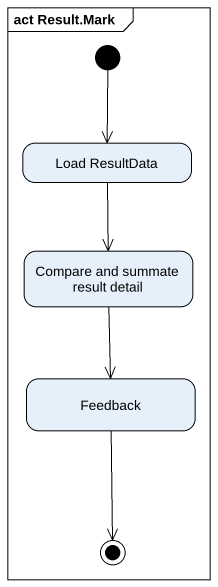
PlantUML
@startuml
mainframe act Result.Mark
hide empty description
state "Load ResultData" as Load_ResultData
state "Compare and summate result detail" as Compare_and_summate_result
state Feedback
[*] --> Load_ResultData
Load_ResultData --> Compare_and_summate_result
Compare_and_summate_result --> Feedback
Feedback --> [*]
@enduml
